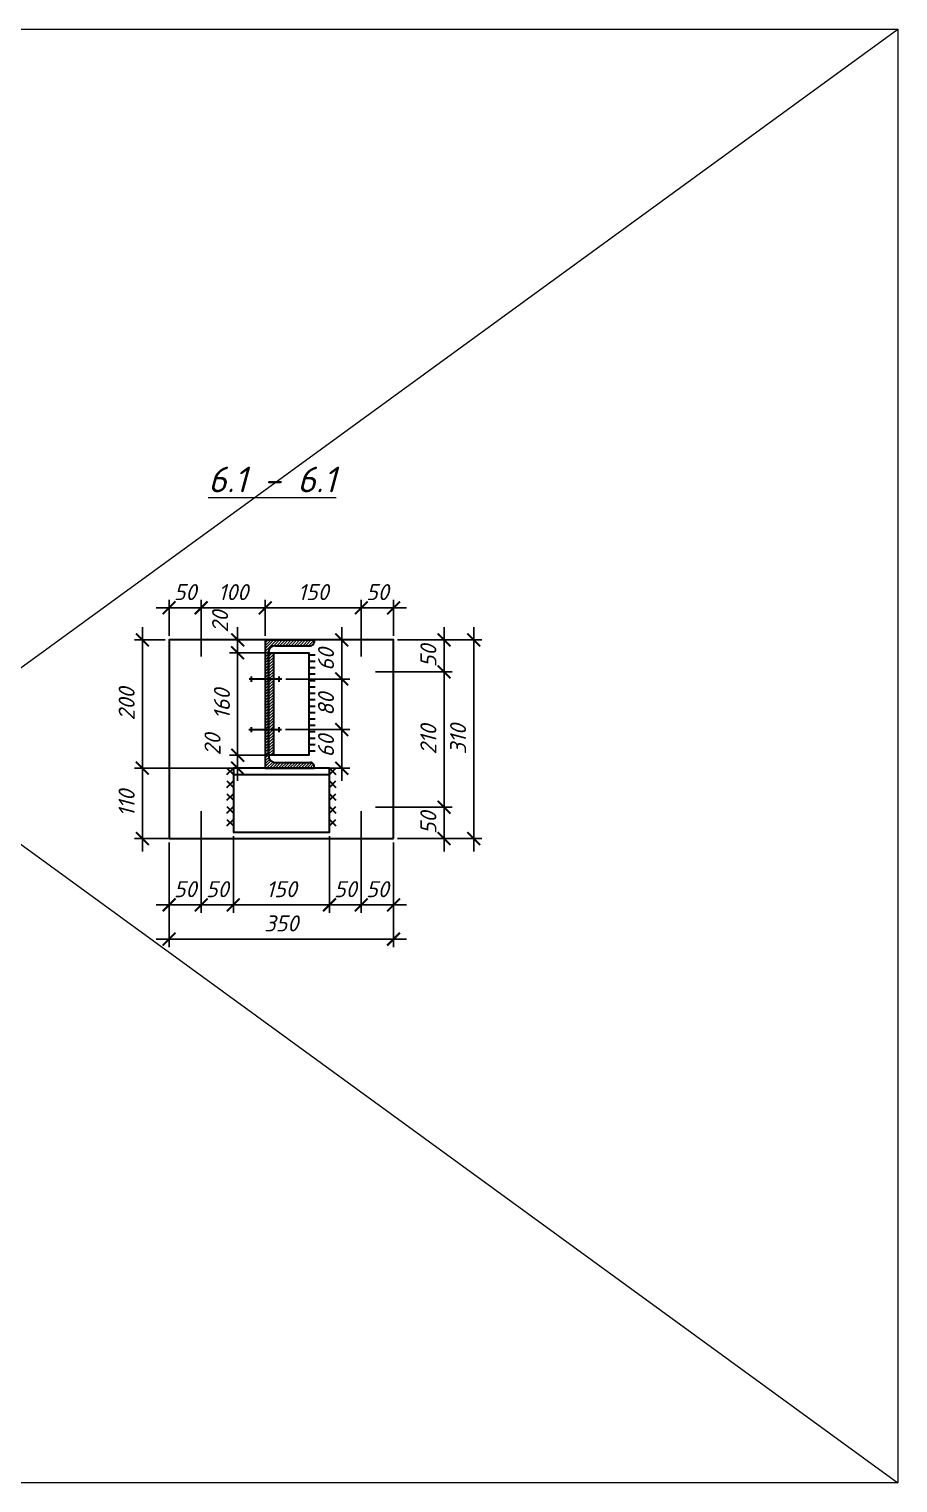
# Model space of a CAD drawing. Header units: millimetres. Extents: x -79646 to 95064, y -231229 to -58107.
# Drawn here: x -71777 to -70423, y -130918 to -128649 of the extents above; entities that cross this region are included whole.
import ezdxf
from ezdxf.enums import TextEntityAlignment as Align

# ---------------------------------------------------------------- set-up
doc = ezdxf.new("R2010")
doc.units = ezdxf.units.MM
doc.header["$PDMODE"] = 3
doc.layers.get('0').update_dxf_attribs({"lineweight": 5})
doc.layers.get('Defpoints').update_dxf_attribs({"lineweight": 0})
for name, color, linetype, lineweight in [('#Cварка', 96, 'Continuous', 30), ('#Dimensions', 7, 'Continuous', 9), ('k_ Металл', 1, 'Continuous', 30), ('Металл для узлов', 7, 'Continuous', 30)]:
    doc.layers.add(name, color=color, linetype=linetype, lineweight=lineweight)
doc.layers.add('#Hatch', color=252, linetype='Continuous', lineweight=5, true_color=0x696969)
doc.styles.add('ESKDW', font='eskdw.shx', dxfattribs={"oblique": 15})
doc.styles.add('STEP PR', font='isocpeui.ttf')
doc.dimstyles.new('SPDS', dxfattribs={"dimscale": 50, "dimtxt": 2.5, "dimasz": 2, "dimexe": 1.25, "dimexo": 0.625, "dimtad": 1, "dimdec": 0, "dimrnd": 0.001, "dimtxsty": 'ESKDW', "dimblk": 'ARCHTICK', "dimcen": 2.5, "dimdle": 2, "dimclrd": 256, "dimclre": 256, "dimclrt": 7, "dimadec": 0, "dimazin": 2, "dimtfac": 0.75, "dimtdec": 0, "dimtmove": 1, "dimatfit": 3, "dimfxl": 1, "dimtolj": 1, "dimarcsym": 1})

# ---------------------------------------------------------------- blocks, each defined once
blk = doc.blocks.new('*U245')
for points in [[(0, -0.5), (0, 0.5)], [(1, -0.5), (1, 0.5)], [(2, -0.5), (2, 0.5)], [(3, -0.5), (3, 0.5)], [(4, -0.5), (4, 0.5)], [(5, -0.5), (5, 0.5)], [(6, -0.5), (6, 0.5)], [(7, -0.5), (7, 0.5)], [(8, -0.5), (8, 0.5)], [(9, -0.5), (9, 0.5)], [(10, -0.5), (10, 0.5)], [(11, -0.5), (11, 0.5)], [(12, -0.5), (12, 0.5)], [(13, -0.5), (13, 0.5)], [(14, -0.5), (14, 0.5)], [(15, -0.5), (15, 0.5)]]:
    blk.add_lwpolyline(points)
blk = doc.blocks.new('*U571')
for p, q in [((-0.5, 0.5), (0.5, -0.5)), ((0.5, 0.5), (-0.5, -0.5)), ((1.5, 0.5), (2.5, -0.5)), ((2.5, 0.5), (1.5, -0.5)), ((3.5, 0.5), (4.5, -0.5)), ((4.5, 0.5), (3.5, -0.5)), ((5.5, 0.5), (6.5, -0.5)), ((6.5, 0.5), (5.5, -0.5)), ((7.5, 0.5), (8.5, -0.5)), ((8.5, 0.5), (7.5, -0.5))]:
    blk.add_line(p, q)
blk = doc.blocks.new('*U570')
for p, q in [((-0.5, 0.5), (0.5, -0.5)), ((0.5, 0.5), (-0.5, -0.5)), ((1.5, 0.5), (2.5, -0.5)), ((2.5, 0.5), (1.5, -0.5)), ((3.5, 0.5), (4.5, -0.5)), ((4.5, 0.5), (3.5, -0.5)), ((5.5, 0.5), (6.5, -0.5)), ((6.5, 0.5), (5.5, -0.5)), ((7.5, 0.5), (8.5, -0.5)), ((8.5, 0.5), (7.5, -0.5))]:
    blk.add_line(p, q)
blk = doc.blocks.new('A$C11F520AA')
at = {"layer": 'Металл для узлов', "lineweight": 30}
for points in [[(28.9, 5.2), (-22, 5.2)], [(-18.3, 9.3), (-18.3, 1)], [(25, 9.3), (25, 1)]]:
    blk.add_lwpolyline(points, dxfattribs=at)
blk = doc.blocks.new('*U104')
at = {"color": 0, "linetype": 'ByBlock', "lineweight": -2}
for p, q in [((0, 200), (0, 0)), ((0, 200), (76, 200)), ((5.2, 181.5), (5.2, 18.5)), ((14.7, 191), (70.5, 191)), ((76, 200), (76, 196.5)), ((0, 0), (76, 0)), ((14.7, 9), (70.5, 9)), ((76, 0), (76, 3.5))]:
    blk.add_line(p, q, dxfattribs=at)
for centre, radius, start, end in [((14.7, 181.5), 9.5, 90, 180), ((70.5, 196.5), 5.5, 270, 0), ((14.7, 18.5), 9.5, 180, 270), ((70.5, 3.5), 5.5, 0, 90)]:
    blk.add_arc(centre, radius, start, end, dxfattribs=at)
blk = doc.blocks.new('_ArchTick')
at = {"color": 0, "linetype": 'ByBlock', "const_width": 0.15}
blk.add_lwpolyline([(-0.5, -0.5), (0.5, 0.5)], dxfattribs=at)
blk = doc.blocks.new('*D583')
at = {"layer": '#Dimensions', "lineweight": -2, "transparency": 16777216}
for p, q in [((-71509.1, -129869.6), (-71509.1, -130028.3)), ((-71559.1, -129918.7), (-71559.1, -130028.3)), ((-71579.1, -130015.8), (-71489.1, -130015.8))]:
    blk.add_line(p, q, dxfattribs=at)
at = {"layer": 'Defpoints', "color": 0, "lineweight": 0, "transparency": 16777216}
for p in [(-71509.1, -129863.3), (-71559.1, -129912.4), (-71509.1, -130015.8)]:
    blk.add_point(p, dxfattribs=at)
at = {"layer": '#Dimensions', "lineweight": -2, "transparency": 16777216, "xscale": 20, "yscale": 20, "zscale": 20, "rotation": 180}
blk.add_blockref('_ArchTick', (-71559.1, -130015.8), dxfattribs=at)
at = {"layer": '#Dimensions', "lineweight": -2, "transparency": 16777216, "xscale": 20, "yscale": 20, "zscale": 20}
blk.add_blockref('_ArchTick', (-71509.1, -130015.8), dxfattribs=at)
at = {"layer": '#Dimensions', "transparency": 16777216, "insert": (-71534.1, -129991.3), "char_height": 25, "attachment_point": 5, "style": 'STEP PR'}
blk.add_mtext('\\A1;50', dxfattribs=at)
blk = doc.blocks.new('*D584')
at = {"layer": '#Dimensions', "lineweight": -2, "transparency": 16777216}
for p, q in [((-71509.1, -129869.6), (-71509.1, -130028.3)), ((-71458.9, -129908.7), (-71458.9, -130028.3)), ((-71529.1, -130015.8), (-71438.9, -130015.8))]:
    blk.add_line(p, q, dxfattribs=at)
at = {"layer": 'Defpoints', "color": 0, "lineweight": 0, "transparency": 16777216}
for p in [(-71509.1, -129863.3), (-71458.9, -129902.4), (-71458.9, -130015.8)]:
    blk.add_point(p, dxfattribs=at)
at = {"layer": '#Dimensions', "lineweight": -2, "transparency": 16777216, "xscale": 20, "yscale": 20, "zscale": 20, "rotation": 180}
blk.add_blockref('_ArchTick', (-71509.1, -130015.8), dxfattribs=at)
at = {"layer": '#Dimensions', "lineweight": -2, "transparency": 16777216, "xscale": 20, "yscale": 20, "zscale": 20}
blk.add_blockref('_ArchTick', (-71458.9, -130015.8), dxfattribs=at)
at = {"layer": '#Dimensions', "transparency": 16777216, "insert": (-71484, -129991.3), "char_height": 25, "attachment_point": 5, "style": 'STEP PR'}
blk.add_mtext('\\A1;50', dxfattribs=at)
blk = doc.blocks.new('*D585')
at = {"layer": '#Dimensions', "lineweight": -2, "transparency": 16777216}
for p, q in [((-71458.9, -129908.7), (-71458.9, -130028.3)), ((-71309.1, -129908.7), (-71309.1, -130028.3)), ((-71478.9, -130015.8), (-71289.1, -130015.8))]:
    blk.add_line(p, q, dxfattribs=at)
at = {"layer": 'Defpoints', "color": 0, "lineweight": 0, "transparency": 16777216}
for p in [(-71458.9, -129902.4), (-71309.1, -129902.4), (-71309.1, -130015.8)]:
    blk.add_point(p, dxfattribs=at)
at = {"layer": '#Dimensions', "lineweight": -2, "transparency": 16777216, "xscale": 20, "yscale": 20, "zscale": 20, "rotation": 180}
blk.add_blockref('_ArchTick', (-71458.9, -130015.8), dxfattribs=at)
at = {"layer": '#Dimensions', "lineweight": -2, "transparency": 16777216, "xscale": 20, "yscale": 20, "zscale": 20}
blk.add_blockref('_ArchTick', (-71309.1, -130015.8), dxfattribs=at)
at = {"layer": '#Dimensions', "transparency": 16777216, "insert": (-71384, -129991.3), "char_height": 25, "attachment_point": 5, "style": 'STEP PR'}
blk.add_mtext('\\A1;150', dxfattribs=at)
blk = doc.blocks.new('*D586')
at = {"layer": '#Dimensions', "lineweight": -2, "transparency": 16777216}
for p, q in [((-71259.4, -129869.6), (-71259.4, -130028.3)), ((-71309.1, -129908.7), (-71309.1, -130028.3)), ((-71329.1, -130015.8), (-71239.4, -130015.8))]:
    blk.add_line(p, q, dxfattribs=at)
at = {"layer": 'Defpoints', "color": 0, "lineweight": 0, "transparency": 16777216}
for p in [(-71259.4, -129863.3), (-71309.1, -129902.4), (-71259.4, -130015.8)]:
    blk.add_point(p, dxfattribs=at)
at = {"layer": '#Dimensions', "lineweight": -2, "transparency": 16777216, "xscale": 20, "yscale": 20, "zscale": 20, "rotation": 180}
blk.add_blockref('_ArchTick', (-71309.1, -130015.8), dxfattribs=at)
at = {"layer": '#Dimensions', "lineweight": -2, "transparency": 16777216, "xscale": 20, "yscale": 20, "zscale": 20}
blk.add_blockref('_ArchTick', (-71259.4, -130015.8), dxfattribs=at)
at = {"layer": '#Dimensions', "transparency": 16777216, "insert": (-71284.3, -129991.3), "char_height": 25, "attachment_point": 5, "style": 'STEP PR'}
blk.add_mtext('\\A1;50', dxfattribs=at)
blk = doc.blocks.new('*D587')
at = {"layer": '#Dimensions', "lineweight": -2, "transparency": 16777216}
for p, q in [((-71259.4, -129869.6), (-71259.4, -130028.3)), ((-71209.1, -129918.7), (-71209.1, -130028.3)), ((-71279.4, -130015.8), (-71189.1, -130015.8))]:
    blk.add_line(p, q, dxfattribs=at)
at = {"layer": 'Defpoints', "color": 0, "lineweight": 0, "transparency": 16777216}
for p in [(-71259.4, -129863.3), (-71209.1, -129912.4), (-71209.1, -130015.8)]:
    blk.add_point(p, dxfattribs=at)
at = {"layer": '#Dimensions', "lineweight": -2, "transparency": 16777216, "xscale": 20, "yscale": 20, "zscale": 20, "rotation": 180}
blk.add_blockref('_ArchTick', (-71259.4, -130015.8), dxfattribs=at)
at = {"layer": '#Dimensions', "lineweight": -2, "transparency": 16777216, "xscale": 20, "yscale": 20, "zscale": 20}
blk.add_blockref('_ArchTick', (-71209.1, -130015.8), dxfattribs=at)
at = {"layer": '#Dimensions', "transparency": 16777216, "insert": (-71234.3, -129991.3), "char_height": 25, "attachment_point": 5, "style": 'STEP PR'}
blk.add_mtext('\\A1;50', dxfattribs=at)
blk = doc.blocks.new('*D588')
at = {"layer": '#Dimensions', "lineweight": -2, "transparency": 16777216}
for p, q in [((-71130.3, -129582.4), (-71130.3, -129672.4)), ((-71202.9, -129602.4), (-71117.8, -129602.4)), ((-71237.3, -129652.4), (-71117.8, -129652.4))]:
    blk.add_line(p, q, dxfattribs=at)
at = {"layer": 'Defpoints', "color": 0, "lineweight": 0, "transparency": 16777216}
for p in [(-71209.1, -129602.4), (-71243.6, -129652.4), (-71130.3, -129652.4)]:
    blk.add_point(p, dxfattribs=at)
at = {"layer": '#Dimensions', "lineweight": -2, "transparency": 16777216, "xscale": 20, "yscale": 20, "zscale": 20}
for p, rotation in [((-71130.3, -129602.4), 90), ((-71130.3, -129652.4), 270)]:
    blk.add_blockref('_ArchTick', p, dxfattribs=dict(at, rotation=rotation))
at = {"layer": '#Dimensions', "transparency": 16777216, "insert": (-71154.8, -129627.4), "char_height": 25, "attachment_point": 5, "rotation": 90, "style": 'STEP PR'}
blk.add_mtext('\\A1;50', dxfattribs=at)
blk = doc.blocks.new('*D577')
at = {"layer": '#Dimensions', "lineweight": -2, "transparency": 16777216}
for p, q in [((-71130.3, -129632.4), (-71130.3, -129883.3)), ((-71237.3, -129652.4), (-71117.8, -129652.4)), ((-71237.3, -129863.3), (-71117.8, -129863.3))]:
    blk.add_line(p, q, dxfattribs=at)
at = {"layer": 'Defpoints', "color": 0, "lineweight": 0, "transparency": 16777216}
for p in [(-71243.6, -129652.4), (-71243.6, -129863.3), (-71130.3, -129863.3)]:
    blk.add_point(p, dxfattribs=at)
at = {"layer": '#Dimensions', "lineweight": -2, "transparency": 16777216, "xscale": 20, "yscale": 20, "zscale": 20}
for p, rotation in [((-71130.3, -129652.4), 90), ((-71130.3, -129863.3), 270)]:
    blk.add_blockref('_ArchTick', p, dxfattribs=dict(at, rotation=rotation))
at = {"layer": '#Dimensions', "transparency": 16777216, "insert": (-71154.8, -129757.9), "char_height": 25, "attachment_point": 5, "rotation": 90, "style": 'STEP PR'}
blk.add_mtext('\\A1;210', dxfattribs=at)
blk = doc.blocks.new('*D578')
at = {"layer": '#Dimensions', "lineweight": -2, "transparency": 16777216}
for p, q in [((-71237.3, -129863.3), (-71117.8, -129863.3)), ((-71130.3, -129843.3), (-71130.3, -129932.4)), ((-71202.9, -129912.4), (-71117.8, -129912.4))]:
    blk.add_line(p, q, dxfattribs=at)
at = {"layer": 'Defpoints', "color": 0, "lineweight": 0, "transparency": 16777216}
for p in [(-71243.6, -129863.3), (-71209.1, -129912.4), (-71130.3, -129912.4)]:
    blk.add_point(p, dxfattribs=at)
at = {"layer": '#Dimensions', "lineweight": -2, "transparency": 16777216, "xscale": 20, "yscale": 20, "zscale": 20}
for p, rotation in [((-71130.3, -129863.3), 90), ((-71130.3, -129912.4), 270)]:
    blk.add_blockref('_ArchTick', p, dxfattribs=dict(at, rotation=rotation))
at = {"layer": '#Dimensions', "transparency": 16777216, "insert": (-71154.8, -129887.9), "char_height": 25, "attachment_point": 5, "rotation": 90, "style": 'STEP PR'}
blk.add_mtext('\\A1;50', dxfattribs=at)
blk = doc.blocks.new('*D589')
at = {"layer": '#Dimensions', "lineweight": -2, "transparency": 16777216}
for p, q in [((-71559.1, -129596.2), (-71559.1, -129539.8)), ((-71509.1, -129628), (-71509.1, -129539.8)), ((-71579.1, -129552.3), (-71489.1, -129552.3))]:
    blk.add_line(p, q, dxfattribs=at)
at = {"layer": 'Defpoints', "color": 0, "lineweight": 0, "transparency": 16777216}
for p in [(-71509.1, -129552.3), (-71559.1, -129602.4), (-71509.1, -129634.2)]:
    blk.add_point(p, dxfattribs=at)
at = {"layer": '#Dimensions', "lineweight": -2, "transparency": 16777216, "xscale": 20, "yscale": 20, "zscale": 20, "rotation": 180}
blk.add_blockref('_ArchTick', (-71559.1, -129552.3), dxfattribs=at)
at = {"layer": '#Dimensions', "lineweight": -2, "transparency": 16777216, "xscale": 20, "yscale": 20, "zscale": 20}
blk.add_blockref('_ArchTick', (-71509.1, -129552.3), dxfattribs=at)
at = {"layer": '#Dimensions', "transparency": 16777216, "insert": (-71534.1, -129527.8), "char_height": 25, "attachment_point": 5, "style": 'STEP PR'}
blk.add_mtext('\\A1;50', dxfattribs=at)
blk = doc.blocks.new('*D590')
at = {"layer": '#Dimensions', "lineweight": -2, "transparency": 16777216}
for p, q in [((-71509.1, -129628), (-71509.1, -129539.8)), ((-71409.1, -129596.2), (-71409.1, -129539.8)), ((-71529.1, -129552.3), (-71389.1, -129552.3))]:
    blk.add_line(p, q, dxfattribs=at)
at = {"layer": 'Defpoints', "color": 0, "lineweight": 0, "transparency": 16777216}
for p in [(-71409.1, -129552.3), (-71409.1, -129602.4), (-71509.1, -129634.2)]:
    blk.add_point(p, dxfattribs=at)
at = {"layer": '#Dimensions', "lineweight": -2, "transparency": 16777216, "xscale": 20, "yscale": 20, "zscale": 20, "rotation": 180}
blk.add_blockref('_ArchTick', (-71509.1, -129552.3), dxfattribs=at)
at = {"layer": '#Dimensions', "lineweight": -2, "transparency": 16777216, "xscale": 20, "yscale": 20, "zscale": 20}
blk.add_blockref('_ArchTick', (-71409.1, -129552.3), dxfattribs=at)
at = {"layer": '#Dimensions', "transparency": 16777216, "insert": (-71459.1, -129527.8), "char_height": 25, "attachment_point": 5, "style": 'STEP PR'}
blk.add_mtext('\\A1;100', dxfattribs=at)
blk = doc.blocks.new('*D591')
at = {"layer": '#Dimensions', "lineweight": -2, "transparency": 16777216}
for p, q in [((-71409.1, -129596.2), (-71409.1, -129539.8)), ((-71259.4, -129628), (-71259.4, -129539.8)), ((-71429.1, -129552.3), (-71239.4, -129552.3))]:
    blk.add_line(p, q, dxfattribs=at)
at = {"layer": 'Defpoints', "color": 0, "lineweight": 0, "transparency": 16777216}
for p in [(-71259.4, -129552.3), (-71409.1, -129602.4), (-71259.4, -129634.2)]:
    blk.add_point(p, dxfattribs=at)
at = {"layer": '#Dimensions', "lineweight": -2, "transparency": 16777216, "xscale": 20, "yscale": 20, "zscale": 20, "rotation": 180}
blk.add_blockref('_ArchTick', (-71409.1, -129552.3), dxfattribs=at)
at = {"layer": '#Dimensions', "lineweight": -2, "transparency": 16777216, "xscale": 20, "yscale": 20, "zscale": 20}
blk.add_blockref('_ArchTick', (-71259.4, -129552.3), dxfattribs=at)
at = {"layer": '#Dimensions', "transparency": 16777216, "insert": (-71334.3, -129527.8), "char_height": 25, "attachment_point": 5, "style": 'STEP PR'}
blk.add_mtext('\\A1;150', dxfattribs=at)
blk = doc.blocks.new('*D579')
at = {"layer": '#Dimensions', "lineweight": -2, "transparency": 16777216}
for p, q in [((-71259.4, -129628), (-71259.4, -129539.8)), ((-71209.1, -129596.2), (-71209.1, -129539.8)), ((-71279.4, -129552.3), (-71189.1, -129552.3))]:
    blk.add_line(p, q, dxfattribs=at)
at = {"layer": 'Defpoints', "color": 0, "lineweight": 0, "transparency": 16777216}
for p in [(-71209.1, -129552.3), (-71209.1, -129602.4), (-71259.4, -129634.2)]:
    blk.add_point(p, dxfattribs=at)
at = {"layer": '#Dimensions', "lineweight": -2, "transparency": 16777216, "xscale": 20, "yscale": 20, "zscale": 20, "rotation": 180}
blk.add_blockref('_ArchTick', (-71259.4, -129552.3), dxfattribs=at)
at = {"layer": '#Dimensions', "lineweight": -2, "transparency": 16777216, "xscale": 20, "yscale": 20, "zscale": 20}
blk.add_blockref('_ArchTick', (-71209.1, -129552.3), dxfattribs=at)
at = {"layer": '#Dimensions', "transparency": 16777216, "insert": (-71234.3, -129527.8), "char_height": 25, "attachment_point": 5, "style": 'STEP PR'}
blk.add_mtext('\\A1;50', dxfattribs=at)
blk = doc.blocks.new('*D592')
at = {"layer": '#Dimensions', "lineweight": -2, "transparency": 16777216}
for p, q in [((-71600.8, -129782.4), (-71600.8, -129932.4)), ((-71465.1, -129802.4), (-71613.3, -129802.4)), ((-71465.1, -129912.4), (-71613.3, -129912.4))]:
    blk.add_line(p, q, dxfattribs=at)
at = {"layer": 'Defpoints', "color": 0, "lineweight": 0, "transparency": 16777216}
for p in [(-71458.9, -129802.4), (-71600.8, -129912.4), (-71458.9, -129912.4)]:
    blk.add_point(p, dxfattribs=at)
at = {"layer": '#Dimensions', "lineweight": -2, "transparency": 16777216, "xscale": 20, "yscale": 20, "zscale": 20}
for p, rotation in [((-71600.8, -129802.4), 90), ((-71600.8, -129912.4), 270)]:
    blk.add_blockref('_ArchTick', p, dxfattribs=dict(at, rotation=rotation))
at = {"layer": '#Dimensions', "transparency": 16777216, "insert": (-71625.3, -129857.4), "char_height": 25, "attachment_point": 5, "rotation": 90, "style": 'STEP PR'}
blk.add_mtext('\\A1;110', dxfattribs=at)
blk = doc.blocks.new('*D580')
at = {"layer": '#Dimensions', "lineweight": -2, "transparency": 16777216}
for p, q in [((-71600.8, -129822.4), (-71600.8, -129582.4)), ((-71565.4, -129602.4), (-71613.3, -129602.4)), ((-71465.1, -129802.4), (-71613.3, -129802.4))]:
    blk.add_line(p, q, dxfattribs=at)
at = {"layer": 'Defpoints', "color": 0, "lineweight": 0, "transparency": 16777216}
for p in [(-71600.8, -129602.4), (-71559.1, -129602.4), (-71458.9, -129802.4)]:
    blk.add_point(p, dxfattribs=at)
at = {"layer": '#Dimensions', "lineweight": -2, "transparency": 16777216, "xscale": 20, "yscale": 20, "zscale": 20}
for p, rotation in [((-71600.8, -129602.4), 90), ((-71600.8, -129802.4), 270)]:
    blk.add_blockref('_ArchTick', p, dxfattribs=dict(at, rotation=rotation))
at = {"layer": '#Dimensions', "transparency": 16777216, "insert": (-71625.3, -129702.4), "char_height": 25, "attachment_point": 5, "rotation": 90, "style": 'STEP PR'}
blk.add_mtext('\\A1;200', dxfattribs=at)
blk = doc.blocks.new('*D581')
at = {"layer": '#Dimensions', "lineweight": -2, "transparency": 16777216}
for p, q in [((-71084, -129582.4), (-71084, -129932.4)), ((-71202.9, -129602.4), (-71071.5, -129602.4)), ((-71202.9, -129912.4), (-71071.5, -129912.4))]:
    blk.add_line(p, q, dxfattribs=at)
at = {"layer": 'Defpoints', "color": 0, "lineweight": 0, "transparency": 16777216}
for p in [(-71209.1, -129602.4), (-71209.1, -129912.4), (-71084, -129912.4)]:
    blk.add_point(p, dxfattribs=at)
at = {"layer": '#Dimensions', "lineweight": -2, "transparency": 16777216, "xscale": 20, "yscale": 20, "zscale": 20}
for p, rotation in [((-71084, -129602.4), 90), ((-71084, -129912.4), 270)]:
    blk.add_blockref('_ArchTick', p, dxfattribs=dict(at, rotation=rotation))
at = {"layer": '#Dimensions', "transparency": 16777216, "insert": (-71108.5, -129757.4), "char_height": 25, "attachment_point": 5, "rotation": 90, "style": 'STEP PR'}
blk.add_mtext('\\A1;310', dxfattribs=at)
blk = doc.blocks.new('*D582')
at = {"layer": '#Dimensions', "lineweight": -2, "transparency": 16777216}
for p, q in [((-71559.1, -129918.7), (-71559.1, -130081.7)), ((-71209.1, -129918.7), (-71209.1, -130081.7)), ((-71579.1, -130069.2), (-71189.1, -130069.2))]:
    blk.add_line(p, q, dxfattribs=at)
at = {"layer": 'Defpoints', "color": 0, "lineweight": 0, "transparency": 16777216}
for p in [(-71559.1, -129912.4), (-71209.1, -129912.4), (-71209.1, -130069.2)]:
    blk.add_point(p, dxfattribs=at)
at = {"layer": '#Dimensions', "lineweight": -2, "transparency": 16777216, "xscale": 20, "yscale": 20, "zscale": 20, "rotation": 180}
blk.add_blockref('_ArchTick', (-71559.1, -130069.2), dxfattribs=at)
at = {"layer": '#Dimensions', "lineweight": -2, "transparency": 16777216, "xscale": 20, "yscale": 20, "zscale": 20}
blk.add_blockref('_ArchTick', (-71209.1, -130069.2), dxfattribs=at)
at = {"layer": '#Dimensions', "transparency": 16777216, "insert": (-71384.1, -130044.7), "char_height": 25, "attachment_point": 5, "style": 'STEP PR'}
blk.add_mtext('\\A1;350', dxfattribs=at)
blk = doc.blocks.new('*D593')
at = {"layer": '#Dimensions', "lineweight": -2, "transparency": 16777216}
for p, q in [((-71452.2, -129602.4), (-71452.2, -129582.4)), ((-71339.4, -129602.4), (-71464.7, -129602.4)), ((-71452.2, -129602.4), (-71452.2, -129622.4)), ((-71347.6, -129622.4), (-71464.7, -129622.4)), ((-71452.2, -129622.4), (-71452.2, -129642.4))]:
    blk.add_line(p, q, dxfattribs=at)
at = {"layer": 'Defpoints', "color": 0, "lineweight": 0, "transparency": 16777216}
for p in [(-71333.1, -129602.4), (-71452.2, -129622.4), (-71341.3, -129622.4)]:
    blk.add_point(p, dxfattribs=at)
at = {"layer": '#Dimensions', "lineweight": -2, "transparency": 16777216, "xscale": 20, "yscale": 20, "zscale": 20}
for p, rotation in [((-71452.2, -129602.4), 270), ((-71452.2, -129622.4), 90)]:
    blk.add_blockref('_ArchTick', p, dxfattribs=dict(at, rotation=rotation))
at = {"layer": '#Dimensions', "transparency": 16777216, "insert": (-71479.6, -129573.9), "char_height": 25, "attachment_point": 5, "rotation": 90, "style": 'STEP PR'}
blk.add_mtext('\\A1;20', dxfattribs=at)
blk = doc.blocks.new('*D594')
at = {"layer": '#Dimensions', "lineweight": -2, "transparency": 16777216}
for p, q in [((-71452.2, -129602.4), (-71452.2, -129802.4)), ((-71347.6, -129622.4), (-71464.7, -129622.4)), ((-71347.6, -129782.4), (-71464.7, -129782.4))]:
    blk.add_line(p, q, dxfattribs=at)
at = {"layer": 'Defpoints', "color": 0, "lineweight": 0, "transparency": 16777216}
for p in [(-71341.3, -129622.4), (-71452.2, -129782.4), (-71341.3, -129782.4)]:
    blk.add_point(p, dxfattribs=at)
at = {"layer": '#Dimensions', "lineweight": -2, "transparency": 16777216, "xscale": 20, "yscale": 20, "zscale": 20}
for p, rotation in [((-71452.2, -129622.4), 90), ((-71452.2, -129782.4), 270)]:
    blk.add_blockref('_ArchTick', p, dxfattribs=dict(at, rotation=rotation))
at = {"layer": '#Dimensions', "transparency": 16777216, "insert": (-71476.7, -129702.4), "char_height": 25, "attachment_point": 5, "rotation": 90, "style": 'STEP PR'}
blk.add_mtext('\\A1;160', dxfattribs=at)
blk = doc.blocks.new('*D595')
at = {"layer": '#Dimensions', "lineweight": -2, "transparency": 16777216}
for p, q in [((-71452.2, -129782.4), (-71452.2, -129762.4)), ((-71347.6, -129782.4), (-71464.7, -129782.4)), ((-71452.2, -129782.4), (-71452.2, -129802.4)), ((-71339.4, -129802.4), (-71464.7, -129802.4)), ((-71452.2, -129802.4), (-71452.2, -129822.4))]:
    blk.add_line(p, q, dxfattribs=at)
at = {"layer": 'Defpoints', "color": 0, "lineweight": 0, "transparency": 16777216}
for p in [(-71341.3, -129782.4), (-71452.2, -129802.4), (-71333.1, -129802.4)]:
    blk.add_point(p, dxfattribs=at)
at = {"layer": '#Dimensions', "lineweight": -2, "transparency": 16777216, "xscale": 20, "yscale": 20, "zscale": 20}
for p, rotation in [((-71452.2, -129782.4), 270), ((-71452.2, -129802.4), 90)]:
    blk.add_blockref('_ArchTick', p, dxfattribs=dict(at, rotation=rotation))
at = {"layer": '#Dimensions', "transparency": 16777216, "insert": (-71491.4, -129765.7), "char_height": 25, "attachment_point": 5, "rotation": 90, "style": 'STEP PR'}
blk.add_mtext('\\A1;20', dxfattribs=at)
blk = doc.blocks.new('*D596')
at = {"layer": '#Dimensions', "lineweight": -2, "transparency": 16777216}
for p, q in [((-71289.9, -129582.4), (-71289.9, -129683.4)), ((-71326.9, -129602.4), (-71277.4, -129602.4)), ((-71377.1, -129663.4), (-71277.4, -129663.4))]:
    blk.add_line(p, q, dxfattribs=at)
at = {"layer": 'Defpoints', "color": 0, "lineweight": 0, "transparency": 16777216}
for p in [(-71333.1, -129602.4), (-71383.4, -129663.4), (-71289.9, -129663.4)]:
    blk.add_point(p, dxfattribs=at)
at = {"layer": '#Dimensions', "lineweight": -2, "transparency": 16777216, "xscale": 20, "yscale": 20, "zscale": 20}
for p, rotation in [((-71289.9, -129602.4), 90), ((-71289.9, -129663.4), 270)]:
    blk.add_blockref('_ArchTick', p, dxfattribs=dict(at, rotation=rotation))
at = {"layer": '#Dimensions', "transparency": 16777216, "insert": (-71314.4, -129632.9), "char_height": 25, "attachment_point": 5, "rotation": 90, "style": 'STEP PR'}
blk.add_mtext('\\A1;60', dxfattribs=at)
blk = doc.blocks.new('*D597')
at = {"layer": '#Dimensions', "lineweight": -2, "transparency": 16777216}
for p, q in [((-71289.9, -129643.4), (-71289.9, -129762.4)), ((-71377.1, -129663.4), (-71277.4, -129663.4)), ((-71377.5, -129742.4), (-71277.4, -129742.4))]:
    blk.add_line(p, q, dxfattribs=at)
at = {"layer": 'Defpoints', "color": 0, "lineweight": 0, "transparency": 16777216}
for p in [(-71383.4, -129663.4), (-71383.7, -129742.4), (-71289.9, -129742.4)]:
    blk.add_point(p, dxfattribs=at)
at = {"layer": '#Dimensions', "lineweight": -2, "transparency": 16777216, "xscale": 20, "yscale": 20, "zscale": 20}
for p, rotation in [((-71289.9, -129663.4), 90), ((-71289.9, -129742.4), 270)]:
    blk.add_blockref('_ArchTick', p, dxfattribs=dict(at, rotation=rotation))
at = {"layer": '#Dimensions', "transparency": 16777216, "insert": (-71314.4, -129702.9), "char_height": 25, "attachment_point": 5, "rotation": 90, "style": 'STEP PR'}
blk.add_mtext('\\A1;80', dxfattribs=at)
blk = doc.blocks.new('*D598')
at = {"layer": '#Dimensions', "lineweight": -2, "transparency": 16777216}
for p, q in [((-71289.9, -129722.4), (-71289.9, -129822.4)), ((-71377.5, -129742.4), (-71277.4, -129742.4)), ((-71331, -129802.4), (-71277.4, -129802.4))]:
    blk.add_line(p, q, dxfattribs=at)
at = {"layer": 'Defpoints', "color": 0, "lineweight": 0, "transparency": 16777216}
for p in [(-71383.7, -129742.4), (-71337.2, -129802.4), (-71289.9, -129802.4)]:
    blk.add_point(p, dxfattribs=at)
at = {"layer": '#Dimensions', "lineweight": -2, "transparency": 16777216, "xscale": 20, "yscale": 20, "zscale": 20}
for p, rotation in [((-71289.9, -129742.4), 90), ((-71289.9, -129802.4), 270)]:
    blk.add_blockref('_ArchTick', p, dxfattribs=dict(at, rotation=rotation))
at = {"layer": '#Dimensions', "transparency": 16777216, "insert": (-71314.4, -129768), "char_height": 25, "attachment_point": 5, "rotation": 90, "style": 'STEP PR'}
blk.add_mtext('\\A1;60', dxfattribs=at)

msp = doc.modelspace()

# ---------------------------------------------------------------- hatches: boundary and pattern name
at = {"layer": '#Hatch'}
h = msp.add_hatch(dxfattribs=at)
h.set_pattern_fill('ANSI31', color=256, style=0)
h.set_pattern_definition([(45, (-16308.2574, 110.9297), (-2.24506403, 2.24506403), [])])
h.paths.add_polyline_path([(-71333.13355, -129605.93929), (-71333.13355, -129602.43929), (-71409.13355, -129602.43929), (-71409.13355, -129671.43929), (-71403.93355, -129671.43929), (-71403.93355, -129620.93929, -0.4142135624), (-71394.43355, -129611.43929), (-71338.63355, -129611.43929, 0.4142135624)])
h.paths.add_polyline_path([(-71403.93355, -129671.43929), (-71409.13355, -129671.43929), (-71409.13355, -129733.43929), (-71403.93355, -129733.43929)])
h.paths.add_polyline_path([(-71403.93355, -129733.43929), (-71409.13355, -129733.43929), (-71409.13355, -129802.43929), (-71333.13355, -129802.43929), (-71333.13355, -129798.93929, 0.4142135624), (-71338.63355, -129793.43929), (-71394.43355, -129793.43929, -0.4142135624), (-71403.93355, -129783.93929)])
h = msp.add_hatch(dxfattribs=at)
h.set_pattern_fill('ANSI31', color=256, style=0)
h.set_pattern_definition([(45, (-18628.742, 0), (-2.24506403, 2.24506403), [])])
h.paths.add_polyline_path([(-71396.3107, -129622.43929), (-71403.93355, -129622.43929), (-71403.93355, -129663.4393), (-71396.3107, -129663.4393)])
h.paths.add_polyline_path([(-71396.3107, -129663.4393), (-71403.93355, -129663.4393), (-71403.93355, -129742.43929), (-71396.3107, -129742.43929)])
h.paths.add_polyline_path([(-71396.3107, -129742.43929), (-71403.93355, -129742.43929), (-71403.93355, -129782.43929), (-71396.3107, -129782.43929)])

# ---------------------------------------------------------------- linework, layer by layer
at = {"color": 4}
msp.add_lwpolyline([(-73536.00652, -128649.31945), (-70422.71774, -128649.31945), (-70422.71774, -130917.689), (-73536.00652, -130917.689)], close=True, dxfattribs=at)
for points in [[(-73536.00652, -128649.31945), (-70422.71774, -130917.689)], [(-73536.00652, -130917.689), (-70422.71774, -128649.31945)], [(-71409.13355, -129702.43929), (-71403.93355, -129702.43929)]]:
    msp.add_lwpolyline(points, dxfattribs=at)
at = {"layer": 'k_ Металл'}
for points in [[(-71209.13355, -129912.43929), (-71209.13355, -129602.43929), (-71559.13355, -129602.43929), (-71559.13355, -129602.43929), (-71559.13355, -129912.43929), (-71209.13355, -129912.43929)], [(-71403.93355, -129622.43929), (-71341.3107, -129622.43929), (-71341.3107, -129782.43929), (-71403.93355, -129782.43929)], [(-71404.8936, -129802.43929), (-71458.8936, -129802.43929), (-71458.8936, -129902.43929), (-71405.13063, -129902.43929), (-71309.13063, -129902.43929), (-71309.13063, -129802.43929), (-71405.13063, -129802.43929)], [(-71458.8936, -129802.43929), (-71458.8936, -129812.43929), (-71309.13063, -129812.43929), (-71309.13063, -129802.43929)]]:
    msp.add_lwpolyline(points, dxfattribs=at)
msp.add_lwpolyline([(-71396.3107, -129782.43929), (-71403.93355, -129782.43929), (-71403.93355, -129622.43929), (-71396.3107, -129622.43929)], close=True, dxfattribs=at)

# ---------------------------------------------------------------- block references
at = {"layer": '#Cварка', "xscale": -10, "yscale": 10, "zscale": 10, "rotation": 90}
for name, p in [('*U245', (-71336.3107, -129626.02943)), ('*U570', (-71463.8936, -129807.43929)), ('*U571', (-71304.13063, -129807.43929))]:
    msp.add_blockref(name, p, dxfattribs=at)
at = {"layer": 'k_ Металл'}
msp.add_blockref('*U104', (-71409.13355, -129802.43929), dxfattribs=at)
at = {"layer": 'Металл для узлов', "ltscale": 20, "xscale": -1, "rotation": 180}
for p in [(-71412.23111, -129658.26635), (-71412.55871, -129737.26634)]:
    msp.add_blockref('A$C11F520AA', p, dxfattribs=at)

# ---------------------------------------------------------------- texts
at = {"layer": '#Dimensions', "style": 'STEP PR'}
msp.add_text('%%u6.1 - 6.1', height=40, dxfattribs=at).set_placement((-71398.41919, -129372.03637), align=Align.CENTER)

# ---------------------------------------------------------------- dimensions: what is measured, and where the dimension line sits
at = {"layer": '#Dimensions'}
for base, p1, p2, picture, middle in [((-71509.12833, -129552.27277), (-71559.13355, -129602.43929), (-71509.12833, -129634.21474), '*D589', (-71534.13094, -129552.27277)), ((-71209.13355, -129552.27277), (-71259.41288, -129634.21474), (-71209.13355, -129602.43929), '*D579', (-71234.27321, -129552.27277)), ((-71509.08461, -130015.79285), (-71559.13355, -129912.43929), (-71509.08461, -129863.34162), '*D583', (-71534.08045, -130015.79285)), ((-71458.8936, -130015.79285), (-71509.08461, -129863.34162), (-71458.8936, -129902.43929), '*D584', (-71483.96047, -130015.79285)), ((-71259.35562, -130015.79285), (-71309.13063, -129902.43929), (-71259.35562, -129863.34162), '*D586', (-71284.27175, -130015.79285)), ((-71209.13355, -130015.79285), (-71259.35562, -129863.34162), (-71209.13355, -129912.43929), '*D587', (-71234.27321, -130015.79285))]:
    dim = msp.add_linear_dim(base=base, p1=p1, p2=p2, dimstyle='SPDS', override={"dimscale": 10, "dimgap": 1.2, "dimrnd": 5, "dimtxsty": 'STEP PR', "dimblk1": 'ArchTick', "dimblk2": 'ArchTick', "dimsah": 1, "dimclrt": 256}, dxfattribs=at)
    dim.commit()
    dim.dimension.update_dxf_attribs({"geometry": picture, "text_midpoint": middle, "dimtype": 160})
for base, p1, p2, picture, middle in [((-71409.13355, -129552.27277), (-71509.12833, -129634.21474), (-71409.13355, -129602.43929), '*D590', (-71459.13094, -129527.77277)), ((-71259.41288, -129552.27277), (-71409.13355, -129602.43929), (-71259.41288, -129634.21474), '*D591', (-71334.27321, -129527.77277)), ((-71309.13063, -130015.79285), (-71458.8936, -129902.43929), (-71309.13063, -129902.43929), '*D585', (-71384.01211, -129991.29285)), ((-71209.13355, -130069.22692), (-71559.13355, -129912.43929), (-71209.13355, -129912.43929), '*D582', (-71384.13355, -130044.72692))]:
    dim = msp.add_linear_dim(base=base, p1=p1, p2=p2, dimstyle='SPDS', override={"dimscale": 10, "dimgap": 1.2, "dimrnd": 5, "dimtxsty": 'STEP PR', "dimblk1": 'ArchTick', "dimblk2": 'ArchTick', "dimsah": 1, "dimclrt": 256}, dxfattribs=at)
    dim.commit()
    dim.dimension.update_dxf_attribs({"geometry": picture, "text_midpoint": middle})
for base, p1, p2, picture, middle in [((-71452.18872, -129622.43929), (-71333.13355, -129602.43929), (-71341.3107, -129622.43929), '*D593', (-71455.12858, -129573.87735)), ((-71130.28272, -129652.43929), (-71209.13355, -129602.43929), (-71243.55301, -129652.43929), '*D588', (-71130.28272, -129627.43929)), ((-71289.8675, -129802.43929), (-71383.70158, -129742.43929), (-71337.21154, -129802.43929), '*D598', (-71289.8675, -129768.0328)), ((-71452.18872, -129802.43929), (-71341.3107, -129782.43929), (-71333.13355, -129802.43929), '*D595', (-71466.93634, -129765.71763)), ((-71130.28272, -129912.43929), (-71243.55301, -129863.28638), (-71209.13355, -129912.43929), '*D578', (-71130.28272, -129887.86284))]:
    dim = msp.add_linear_dim(base=base, p1=p1, p2=p2, angle=90, dimstyle='SPDS', override={"dimscale": 10, "dimgap": 1.2, "dimrnd": 5, "dimtxsty": 'STEP PR', "dimblk1": 'ArchTick', "dimblk2": 'ArchTick', "dimsah": 1, "dimclrt": 256}, dxfattribs=at)
    dim.commit()
    dim.dimension.update_dxf_attribs({"geometry": picture, "text_midpoint": middle, "dimtype": 160})
for base, p1, p2, picture, middle in [((-71600.80797, -129602.43929), (-71458.8936, -129802.43929), (-71559.13355, -129602.43929), '*D580', (-71625.30797, -129702.43929)), ((-71289.8675, -129663.4393), (-71333.13355, -129602.43929), (-71383.37397, -129663.4393), '*D596', (-71314.3675, -129632.9393)), ((-71084.01686, -129912.43929), (-71209.13355, -129602.43929), (-71209.13355, -129912.43929), '*D581', (-71108.51686, -129757.43929)), ((-71452.18872, -129782.43929), (-71341.3107, -129622.43929), (-71341.3107, -129782.43929), '*D594', (-71476.68872, -129702.43929)), ((-71130.28272, -129863.28638), (-71243.55301, -129652.43929), (-71243.55301, -129863.28638), '*D577', (-71154.78272, -129757.86284)), ((-71289.8675, -129742.43929), (-71383.37397, -129663.4393), (-71383.70158, -129742.43929), '*D597', (-71314.3675, -129702.9393)), ((-71600.80797, -129912.43929), (-71458.8936, -129802.43929), (-71458.8936, -129912.43929), '*D592', (-71625.30797, -129857.43929))]:
    dim = msp.add_linear_dim(base=base, p1=p1, p2=p2, angle=90, dimstyle='SPDS', override={"dimscale": 10, "dimgap": 1.2, "dimrnd": 5, "dimtxsty": 'STEP PR', "dimblk1": 'ArchTick', "dimblk2": 'ArchTick', "dimsah": 1, "dimclrt": 256}, dxfattribs=at)
    dim.commit()
    dim.dimension.update_dxf_attribs({"geometry": picture, "text_midpoint": middle})

doc.saveas('drawing.dxf')
